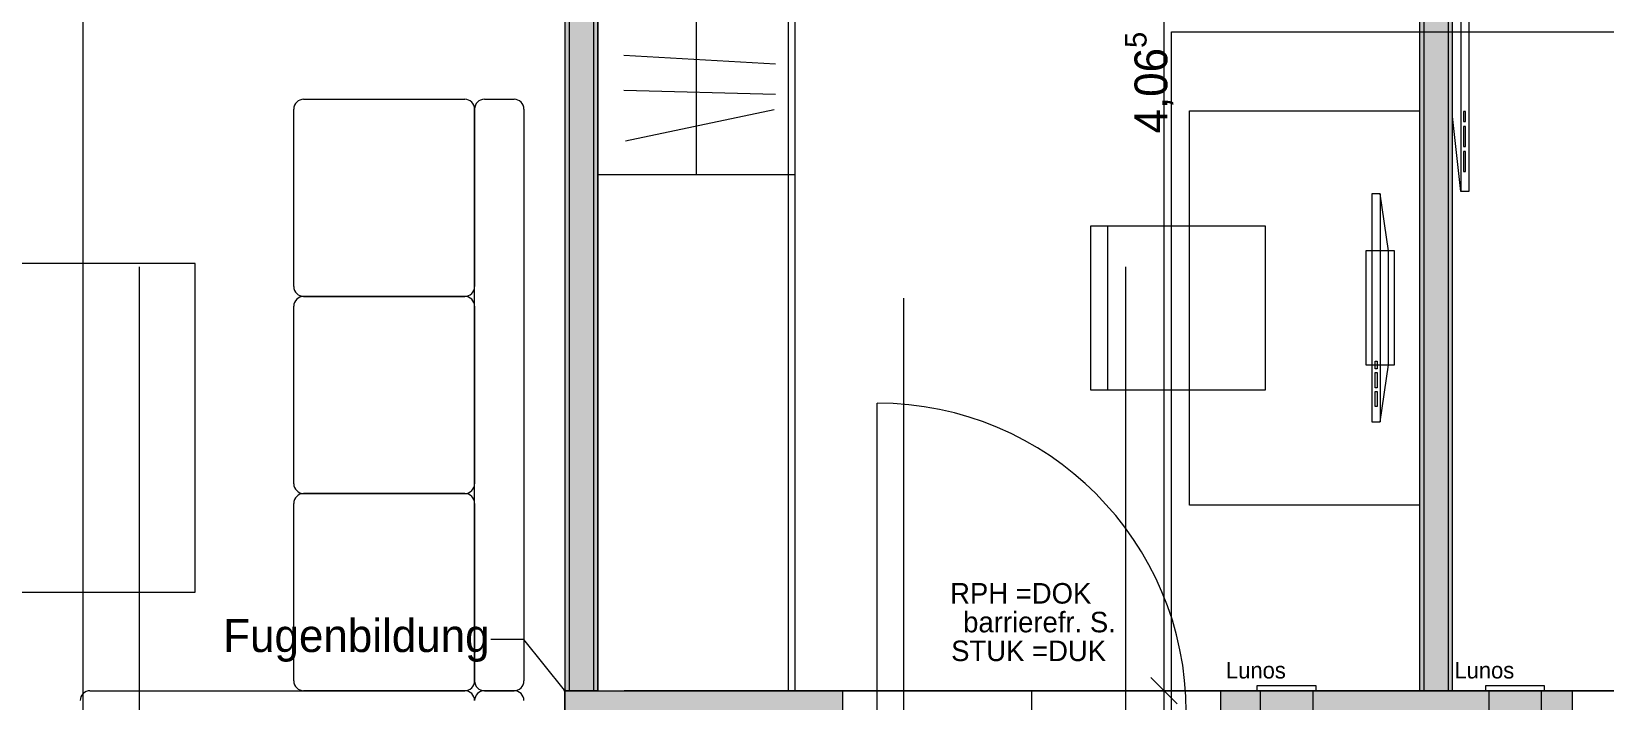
# Model space of a CAD drawing. Header units: metres. Extents: x -3 to 205, y -18 to 45.
# Drawn here: x 11.672 to 16.457, y -14.72 to -12.684 of the extents above; entities that cross this region are included whole.
import ezdxf

# ---------------------------------------------------------------- set-up
doc = ezdxf.new("R2010")
doc.units = ezdxf.units.M
doc.header["$MEASUREMENT"] = 0
for name, pattern in [('Achse', [0.004, 0.002, -0.001, 0, -0.001]), ('Schnittlinie', [0.006, 0.003, -0.0015, 0, -0.0015]), ('Untersicht', [0.001, 0.0005, -0.0005])]:
    doc.linetypes.add(name, pattern=pattern)
for name, color, linetype in [('1._1.Stock PP STG1_3_000 Achsraster', 7, 'Continuous'), ('1._1.Stock PP STG1_3_110 Wand Aussen', 7, 'Continuous'), ('1._1.Stock PP STG1_3_130 Wand Innen', 7, 'Continuous'), ('1._1.Stock PP STG1_3_220 Bodenaufbau', 7, 'Continuous'), ('1._1.Stock PP STG1_3_420 Rampe', 7, 'Continuous'), ('1._1.Stock PP STG1_3_510 Möblierung', 7, 'Continuous'), ('1._1.Stock PP STG1_3_520 Fixeinbauten', 7, 'Continuous'), ('1._1.Stock PP STG1_3_851 Marker Schnitt', 7, 'Continuous'), ('1._1.Stock PP STG1_3_915 Allgemein Beschriftung.x', 7, 'Continuous'), ('1._1.Stock PP STG1_3_950 Polierplan Bemaßung', 7, 'Continuous'), ('1._1.Stock PP STG1_3_955 Polierplan Beschriftung', 7, 'Continuous')]:
    doc.layers.add(name, color=color, linetype=linetype)
doc.styles.add('ERSTELLTER_STIL_2', font='')
doc.styles.get('ERSTELLTER_STIL_2').set_extended_font_data('Eurostile')

msp = doc.modelspace()

# ---------------------------------------------------------------- hatches: boundary and pattern name
at = {"layer": '1._1.Stock PP STG1_3_110 Wand Aussen', "linetype": 'Continuous', "lineweight": 13, "true_color": 0x3f7f02}
for points in [[(13.295, -14.69), (13.4418, -14.87), (13.475, -14.87), (13.475, -14.69)], [(13.295, -14.87), (13.4418, -14.87), (13.295, -14.69)], [(13.475, -14.69), (13.475, -14.87), (14.14, -14.87), (14.14, -14.78), (14.14, -14.69)], [(15.32, -14.69), (15.29, -14.69), (15.29, -14.78), (15.29, -14.87), (15.32, -14.87)], [(15.32, -14.69), (15.32, -14.87), (16.36, -14.87), (16.36, -14.78), (16.36, -14.69)]]:
    msp.add_hatch(color=76, dxfattribs=at).paths.add_polyline_path(points)
at = {"layer": '1._1.Stock PP STG1_3_130 Wand Innen', "linetype": 'Continuous', "lineweight": 13, "true_color": 0xfb02fe}
for points in [[(15.895, -14.69), (15.9075, -14.69), (15.9075, -10.3158), (15.895, -10.3158)], [(15.9825, -10.3158), (15.9825, -14.69), (15.995, -14.69), (15.995, -10.3158)], [(13.295, -14.69), (13.3075, -14.69), (13.3075, -10.5375), (13.295, -10.5375)], [(13.395, -11.55), (13.3825, -11.55), (13.3825, -14.69), (13.395, -14.69)]]:
    msp.add_hatch(color=6, dxfattribs=at).paths.add_polyline_path(points)
at = {"layer": '1._1.Stock PP STG1_3_130 Wand Innen', "linetype": 'Continuous', "lineweight": 13, "true_color": 0xffaa00}
for points in [[(15.9075, -14.69), (15.9825, -14.69), (15.9825, -10.3158), (15.9075, -10.3158)], [(13.3075, -10.6125), (13.3075, -14.69), (13.3825, -14.69), (13.3825, -11.55), (13.38, -11.55), (13.38, -10.6125)]]:
    msp.add_hatch(color=40, dxfattribs=at).paths.add_polyline_path(points)
at = {"layer": '1._1.Stock PP STG1_3_955 Polierplan Beschriftung', "linetype": 'Continuous', "lineweight": 13, "true_color": 0xfb02fe}
msp.add_hatch(color=6, dxfattribs=at).paths.add_polyline_path([(13.2925, -14.69), (13.2927, -14.691), (13.2932, -14.6918), (13.294, -14.6923), (13.295, -14.6925), (13.296, -14.6923), (13.2968, -14.6918), (13.2973, -14.691), (13.2975, -14.69), (13.2973, -14.689), (13.2968, -14.6882), (13.296, -14.6877), (13.295, -14.6875), (13.294, -14.6877), (13.2932, -14.6882), (13.2927, -14.689)])

# ---------------------------------------------------------------- linework, layer by layer
at = {"layer": '1._1.Stock PP STG1_3_000 Achsraster', "color": 5, "linetype": 'Achse', "lineweight": 0, "ltscale": 1000}
for p, q in [((12, 3), (12, -18)), ((15, 3), (15, -18))]:
    msp.add_line(p, q, dxfattribs=at)
at = {"layer": '1._1.Stock PP STG1_3_110 Wand Aussen', "color": 8, "linetype": 'Continuous', "lineweight": 0, "ltscale": 1000}
msp.add_line((14.245, -14.755), (14.245, -13.815), dxfattribs=at)
at = {"layer": '1._1.Stock PP STG1_3_110 Wand Aussen', "color": 7, "linetype": 'Continuous', "lineweight": 18, "ltscale": 1000}
for p, q in [((14.14, -14.78), (14.14, -14.69)), ((14.14, -14.78), (14.14, -14.69)), ((15.29, -14.78), (15.29, -14.69)), ((15.29, -14.78), (15.29, -14.69)), ((16.36, -14.78), (16.36, -14.69)), ((16.36, -14.78), (16.36, -14.69))]:
    msp.add_line(p, q, dxfattribs=at)
at = {"layer": '1._1.Stock PP STG1_3_110 Wand Aussen', "color": 7, "linetype": 'Continuous', "lineweight": 13, "ltscale": 1000}
for p, q in [((15.29, -14.69), (14.14, -14.69)), ((14.14, -14.69), (14.14, -14.69)), ((14.715, -15.4713), (14.715, -14.69)), ((18.01, -14.69), (16.36, -14.69)), ((16.36, -14.69), (16.36, -14.69))]:
    msp.add_line(p, q, dxfattribs=at)
at = {"layer": '1._1.Stock PP STG1_3_110 Wand Aussen', "color": 7, "linetype": 'Continuous', "lineweight": 18, "ltscale": 1000, "flags": 128}
for points in [[(13.295, -14.69), (13.475, -14.69)], [(13.295, -14.69), (13.295, -15.66)], [(14.14, -14.69), (13.475, -14.69)], [(15.32, -14.69), (15.29, -14.69)], [(16.36, -14.69), (15.32, -14.69)]]:
    msp.add_lwpolyline(points, dxfattribs=at)
at = {"layer": '1._1.Stock PP STG1_3_110 Wand Aussen', "color": 8, "linetype": 'Continuous', "lineweight": 0, "ltscale": 1000}
msp.add_arc((14.245, -14.755), 0.94, 0, 90, dxfattribs=at)
at = {"layer": '1._1.Stock PP STG1_3_110 Wand Aussen', "color": 7, "linetype": 'Continuous', "lineweight": 13, "ltscale": 1000}
msp.add_point((15.29, -14.69), dxfattribs=at)
at = {"layer": '1._1.Stock PP STG1_3_130 Wand Innen', "color": 7, "linetype": 'Continuous', "lineweight": 18, "ltscale": 1000}
for p, q in [((15.9075, -10.3158), (15.9075, -14.69)), ((15.9825, -14.69), (15.9825, -10.3158)), ((13.3075, -10.6125), (13.3075, -14.69)), ((13.3825, -14.69), (13.3825, -11.55))]:
    msp.add_line(p, q, dxfattribs=at)
at = {"layer": '1._1.Stock PP STG1_3_130 Wand Innen', "color": 7, "linetype": 'Continuous', "lineweight": 18, "ltscale": 1000, "flags": 128}
for points in [[(15.995, -14.69), (15.995, -10.3158)], [(13.295, -10.5375), (13.295, -14.69)], [(15.895, -10.625), (15.895, -14.69)], [(13.395, -14.69), (13.395, -11.55)], [(13.3075, -14.69), (13.295, -14.69)], [(13.3825, -14.69), (13.3075, -14.69)], [(13.395, -14.69), (13.3825, -14.69)], [(15.895, -14.69), (15.9075, -14.69)], [(15.9075, -14.69), (15.9825, -14.69)], [(15.9825, -14.69), (15.995, -14.69)]]:
    msp.add_lwpolyline(points, dxfattribs=at)
at = {"layer": '1._1.Stock PP STG1_3_220 Bodenaufbau', "color": 7, "linetype": 'Continuous', "lineweight": 13, "ltscale": 1000, "true_color": 0xf4f4f4, "flags": 128}
msp.add_lwpolyline([(3.445, -0.31), (0.3111, -0.31), (0.3639, -14.69), (5.685, -14.69), (5.685, -15.66), (13.295, -15.66), (13.295, -14.69), (18.6261, -14.69), (18.674, -0.31), (15.505, -0.31), (15.505, -0.71), (12.78, -0.71), (12.78, -0.13), (6.2, -0.13), (6.2, -0.71), (3.445, -0.71)], close=True, dxfattribs=at)
at = {"layer": '1._1.Stock PP STG1_3_420 Rampe', "color": 8, "linetype": 'Continuous', "lineweight": 13, "ltscale": 1000, "flags": 128}
for points in [[(15.0019, -18), (15.14, -17.3627), (15.14, -12.685)], [(15.14, -12.685), (18.5127, -12.685)]]:
    msp.add_lwpolyline(points, dxfattribs=at)
at = {"layer": '1._1.Stock PP STG1_3_510 Möblierung', "color": 8, "linetype": 'Continuous', "lineweight": 13, "ltscale": 1000, "true_color": 0x7e7f7f}
for p, q in [((13.695, -13.12), (13.695, -11.55)), ((13.975, -14.69), (13.975, -11.55)), ((16.02, -12.2592), (16.02, -13.1708)), ((13.9355, -12.7834), (13.4745, -12.7566)), ((13.9358, -12.8761), (13.4742, -12.8639)), ((12.47, -13.46), (12.47, -12.92)), ((12.5, -12.89), (12.99, -12.89)), ((13.02, -12.92), (13.02, -13.46)), ((13.02, -14.66), (13.02, -12.92)), ((13.05, -12.89), (13.14, -12.89)), ((13.17, -12.92), (13.17, -14.66)), ((13.9309, -12.9226), (13.4791, -13.0174)), ((16.035, -12.9277), (16.0288, -12.9277)), ((16.0288, -12.9277), (16.0288, -12.9581)), ((16.0288, -12.9581), (16.035, -12.9581)), ((16.035, -12.9581), (16.035, -12.9277)), ((16.035, -12.9733), (16.0288, -12.9733)), ((16.0288, -12.9733), (16.0288, -13.0341)), ((16.035, -13.0341), (16.035, -12.9733)), ((16.0288, -13.0341), (16.035, -13.0341)), ((16.035, -13.0492), (16.0288, -13.0492)), ((16.0288, -13.0492), (16.0288, -13.11)), ((16.035, -13.11), (16.035, -13.0492)), ((16.0288, -13.11), (16.035, -13.11)), ((13.995, -13.12), (13.395, -13.12)), ((13.995, -13.12), (13.395, -13.12)), ((13.995, -13.12), (13.975, -13.12)), ((15.775, -13.1782), (15.775, -13.8718)), ((14.945, -13.275), (14.945, -13.775)), ((12.5, -13.49), (12.99, -13.49)), ((12.99, -13.49), (12.5, -13.49)), ((12.47, -14.06), (12.47, -13.52)), ((13.02, -13.52), (13.02, -14.06)), ((15.76, -13.71), (15.76, -13.6869)), ((15.76, -13.6869), (15.7663, -13.6869)), ((15.7663, -13.71), (15.76, -13.71)), ((15.76, -13.7678), (15.76, -13.7215)), ((15.76, -13.7215), (15.7663, -13.7215)), ((15.7663, -13.6869), (15.7663, -13.71)), ((15.7663, -13.7215), (15.7663, -13.7678)), ((15.7663, -13.7678), (15.76, -13.7678)), ((15.76, -13.8256), (15.76, -13.7793)), ((15.76, -13.7793), (15.7663, -13.7793)), ((15.7663, -13.7793), (15.7663, -13.8256)), ((15.7663, -13.8256), (15.76, -13.8256)), ((12.5, -14.09), (12.99, -14.09)), ((12.99, -14.09), (12.5, -14.09)), ((12.47, -14.66), (12.47, -14.12)), ((13.02, -14.12), (13.02, -14.66)), ((11.85, -14.69), (12.99, -14.69)), ((12.99, -14.69), (12.5, -14.69)), ((13.05, -14.69), (13.14, -14.69)), ((13.14, -14.69), (13.05, -14.69)), ((13.995, -14.69), (13.975, -14.69))]:
    msp.add_line(p, q, dxfattribs=at)
at = {"layer": '1._1.Stock PP STG1_3_510 Möblierung', "color": 8, "linetype": 'Continuous', "lineweight": 13, "ltscale": 1000, "true_color": 0x7e7f7f, "flags": 128}
for points in [[(13.995, -14.69), (13.995, -11.55), (13.395, -11.55), (13.395, -14.69)], [(16.045, -12.2592), (16.045, -13.1708), (16.02, -13.1708), (15.995, -12.9429), (15.995, -12.4871), (16.02, -12.2592)], [(15.195, -14.125), (15.195, -12.925), (15.895, -12.925), (15.895, -14.125)], [(15.75, -13.1782), (15.75, -13.8718), (15.775, -13.8718), (15.8, -13.6984), (15.8, -13.3516), (15.775, -13.1782)], [(15.425, -13.275), (15.425, -13.775), (14.895, -13.775), (14.895, -13.275)], [(15.7316, -13.3516), (15.7316, -13.6984), (15.8184, -13.6984), (15.8184, -13.3516)], [(12.17, -14.39), (12.17, -13.39), (11.57, -13.39), (11.57, -14.39)]]:
    msp.add_lwpolyline(points, close=True, dxfattribs=at)
at = {"layer": '1._1.Stock PP STG1_3_510 Möblierung', "color": 8, "linetype": 'Continuous', "lineweight": 13, "ltscale": 1000, "true_color": 0x7e7f7f}
for centre, start, end in [((12.5, -12.92), 90, 180), ((12.99, -12.92), 0, 90), ((13.05, -12.92), 90, 180), ((13.14, -12.92), 0, 90), ((12.5, -13.46), 180, 270), ((12.5, -13.52), 90, 180), ((12.99, -13.46), 270, 0), ((12.99, -13.52), 0, 90), ((12.5, -14.06), 180, 270), ((12.99, -14.06), 270, 0), ((12.5, -14.12), 90, 180), ((12.99, -14.12), 0, 90), ((11.85, -14.72), 90, 180), ((12.5, -14.66), 180, 270), ((12.99, -14.66), 270, 0), ((12.99, -14.72), 0, 90), ((13.05, -14.66), 180, 270), ((13.05, -14.72), 90, 180), ((13.14, -14.66), 270, 0), ((13.14, -14.72), 0, 90)]:
    msp.add_arc(centre, 0.03, start, end, dxfattribs=at)
at = {"layer": '1._1.Stock PP STG1_3_520 Fixeinbauten', "color": 8, "linetype": 'Untersicht', "lineweight": 0, "ltscale": 1000, "flags": 128}
for points in [[(15.4, -14.675), (15.4, -14.69)], [(15.58, -14.675), (15.4, -14.675)], [(15.4, -14.69), (15.58, -14.69)], [(15.41, -14.69), (15.41, -15.07)], [(15.57, -14.69), (15.57, -15.07)], [(15.58, -14.69), (15.58, -14.675)], [(16.095, -14.675), (16.095, -14.69)], [(16.275, -14.675), (16.095, -14.675)], [(16.095, -14.69), (16.275, -14.69)], [(16.105, -14.69), (16.105, -15.07)], [(16.265, -14.69), (16.265, -15.07)], [(16.275, -14.69), (16.275, -14.675)]]:
    msp.add_lwpolyline(points, dxfattribs=at)
at = {"layer": '1._1.Stock PP STG1_3_851 Marker Schnitt', "color": 7, "linetype": 'Schnittlinie', "lineweight": 13, "ltscale": 1000}
msp.add_line((14.325, 4.805), (14.325, -18), dxfattribs=at)
at = {"layer": '1._1.Stock PP STG1_3_950 Polierplan Bemaßung', "color": 6, "linetype": 'Continuous', "lineweight": 13, "ltscale": 1000, "true_color": 0xfb02fe}
for p, q in [((11.8295, -15.66), (11.8295, -9.045)), ((15.1177, -14.69), (15.1177, -10.625)), ((15.1927, -14.69), (15.0427, -14.69)), ((15.0777, -14.65), (15.1577, -14.73)), ((15.1177, -15.07), (15.1177, -14.69))]:
    msp.add_line(p, q, dxfattribs=at)
at = {"layer": '1._1.Stock PP STG1_3_955 Polierplan Beschriftung', "color": 6, "linetype": 'Continuous', "lineweight": 13, "ltscale": 1000, "true_color": 0xfb02fe}
for p, q in [((13.1695, -14.5343), (13.0695, -14.5343)), ((13.2934, -14.6881), (13.1695, -14.5343))]:
    msp.add_line(p, q, dxfattribs=at)
msp.add_circle((13.295, -14.69), 0.0025, dxfattribs=at)

# ---------------------------------------------------------------- texts
at = {"layer": '1._1.Stock PP STG1_3_110 Wand Aussen', "color": 7, "linetype": 'Continuous', "lineweight": 13, "char_height": 0.0625, "attachment_point": 9, "style": 'ERSTELLTER_STIL_2'}
for s, insert in [('\\A1;{\\pqr;\\pt0;\\fEurostile|b0|i0|c0|p0;\\W1.000000;RPH =DOK}', (14.8962, -14.4258)), ('\\A1;{\\pqr;\\pt0;\\fEurostile|b0|i0|c0|p0;\\W1.000000;barrierefr. S. }', (14.9708, -14.5133)), ('\\A1;{\\pqr;\\pt0;\\fEurostile|b0|i0|c0|p0;\\W1.000000;STUK =DUK}', (14.9412, -14.6008))]:
    msp.add_mtext(s, dxfattribs=dict(at, insert=insert))
at = {"layer": '1._1.Stock PP STG1_3_915 Allgemein Beschriftung.x', "color": 250, "linetype": 'Continuous', "lineweight": 13, "true_color": 0x3f3f3f, "char_height": 0.05, "attachment_point": 8, "style": 'ERSTELLTER_STIL_2'}
for insert in [(15.3968, -14.6536), (16.0918, -14.6536)]:
    msp.add_mtext('\\A1;{\\pqc;\\fEurostile|b0|i0|c0|p0;\\W1.000000;Lunos}', dxfattribs=dict(at, insert=insert))
at = {"layer": '1._1.Stock PP STG1_3_950 Polierplan Bemaßung', "color": 6, "linetype": 'Continuous', "lineweight": 13, "true_color": 0xfb02fe, "insert": (15.1567, -12.9942), "char_height": 0.1, "attachment_point": 7, "rotation": 90, "style": 'ERSTELLTER_STIL_2'}
msp.add_mtext('\\A1;{\\pql;\\fEurostile|b0|i0|c0|p0;\\W1.000000;4,06\\fEurostile|b0|i0|c0|p0;\\W1.000000;\\A1{\\H.66x;\\S5^  ;}}', dxfattribs=at)
at = {"layer": '1._1.Stock PP STG1_3_955 Polierplan Beschriftung', "color": 6, "linetype": 'Continuous', "lineweight": 13, "true_color": 0xfb02fe, "insert": (12.2552, -14.5374), "char_height": 0.1, "attachment_point": 4, "style": 'ERSTELLTER_STIL_2'}
msp.add_mtext('\\A1;{\\pql;\\fEurostile|b0|i0|c0|p0;\\W1.000000;Fugenbildung}', dxfattribs=at)

doc.saveas('drawing.dxf')
